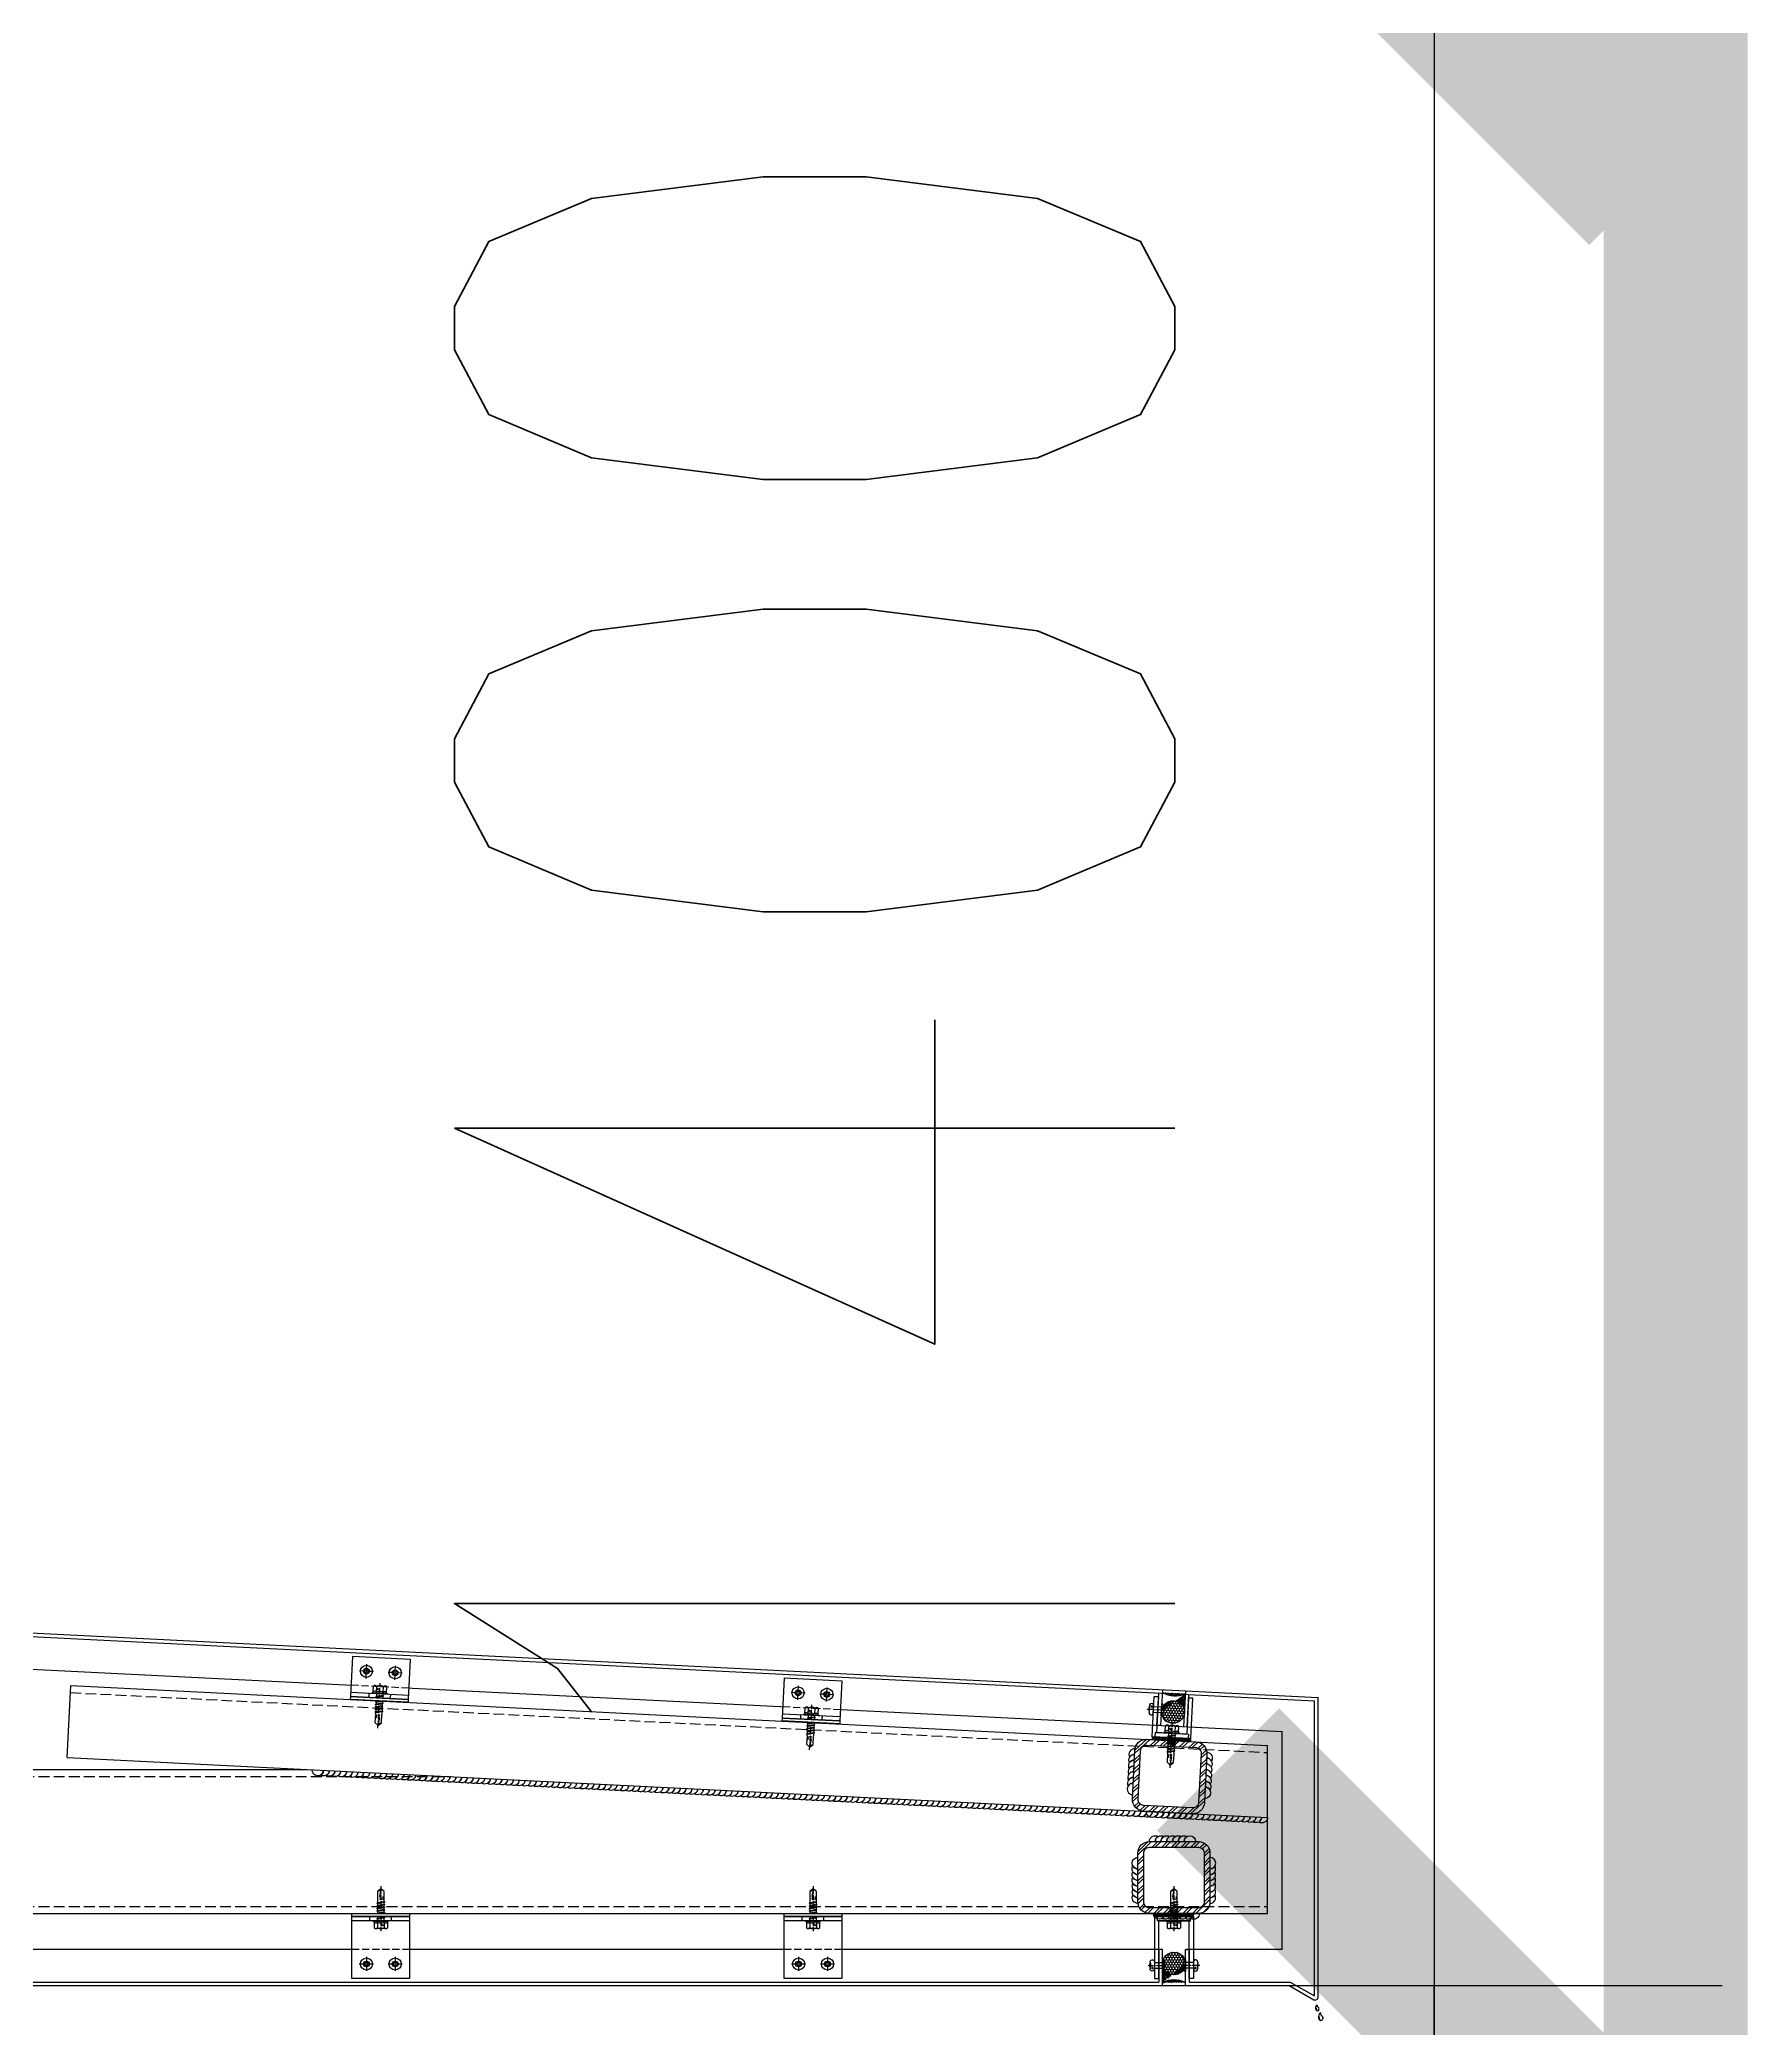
# Model space of a CAD drawing. Extents: x 220580 to 2027826, y -309201 to 71987.
# Drawn here: x 308112 to 309299, y -192977 to -191597 of the extents above; entities that cross this region are included whole.
import ezdxf
from ezdxf.enums import TextEntityAlignment as Align

# ---------------------------------------------------------------- set-up
doc = ezdxf.new("R2010")
doc.units = 0
for name, pattern in [('CENTER', [2, 1.25, -0.25, 0.25, -0.25]), ('DASH', [0.35, 0.25, -0.1]), ('ZN-CENTER', [2, 1.25, -0.25, 0.25, -0.25]), ('ZN-DASH', [0.35, 0.25, -0.1])]:
    doc.linetypes.add(name, pattern=pattern)
for name, color, linetype in [('!ZN1-填充-8', 8, 'Continuous'), ('!ZN3-玻璃幕墙-4', 4, 'Continuous'), ('!ZN3-铝板幕墙-3', 3, 'Continuous'), ('!ZN4-辅助材料-1', 1, 'Continuous'), ('!ZN4-配件-11', 11, 'Continuous'), ('!ZN5-钢材投影-40', 40, 'Continuous'), ('!ZN5-钢材断面-2', 2, 'Continuous'), ('!ZN5-铝材投影-112', 112, 'Continuous'), ('!ZN5-铝材断面-6', 6, 'Continuous'), ('!ZN6-虚线-8', 8, 'ZN-DASH'), ('3索引', 3, 'Continuous'), ('DIM', 173, 'Continuous'), ('Fill', 8, 'Continuous'), ('焊缝', 8, 'Continuous')]:
    doc.layers.add(name, color=color, linetype=linetype)
doc.layers.add('@ZN-型材编号（非打印层）', color=8, linetype='Continuous', plot=False)
doc.styles.add('DHTEXT-1', font='ROMANS.shx', dxfattribs={"width": 0.7, "bigfont": 'CHINESE.shx'})
doc.dimstyles.new('ZN200', dxfattribs={"dimscale": 200, "dimtxt": 2.5, "dimasz": 1.5, "dimexe": 1, "dimexo": 2, "dimgap": 0.9, "dimtad": 1, "dimdec": 0, "dimdsep": 46, "dimtxsty": 'DHTEXT-1', "dimblk": 'ARCHTICK', "dimcen": 2.5, "dimclrd": 173, "dimclre": 173, "dimclrt": 7, "dimazin": 2, "dimtfac": 1, "dimtdec": 0, "dimtix": 1, "dimtmove": 2, "dimatfit": 3, "dimfxl": 0, "dimtolj": 1, "dimtzin": 0, "dimarcsym": 0})
doc.dimstyles.new('ZN3', dxfattribs={"dimscale": 3, "dimtxt": 2.5, "dimasz": 1.5, "dimexe": 1, "dimexo": 2, "dimgap": 0.9, "dimtad": 1, "dimdec": 0, "dimdsep": 46, "dimtxsty": 'DHTEXT-1', "dimblk": 'ARCHTICK', "dimcen": 2.5, "dimclrd": 173, "dimclre": 173, "dimclrt": 7, "dimazin": 2, "dimtfac": 1, "dimtix": 1, "dimtmove": 2, "dimatfit": 3, "dimfxl": 0, "dimarcsym": 0})
pattern_1 = [(180, (-1731.706, 294.7402), (-3e-16, -2.38125), []), (240, (-1731.706, 294.7402), (2.062223, -1.190625), []), (300, (-1731.706, 294.7402), (2.062223, 1.190625), [])]

# ---------------------------------------------------------------- blocks, each defined once
blk = doc.blocks.new('_ArchTick')
at = {"color": 0, "linetype": 'ByBlock', "const_width": 0.4}
blk.add_lwpolyline([(-0.5, -0.5), (0.5, 0.5)], dxfattribs=at)
blk = doc.blocks.new('*D1245')
at = {"layer": 'Defpoints', "color": 0, "ltscale": 30, "transparency": 16777216}
for p in [(307999.2, -192947.1), (309079.8, -192947.1), (307999.2, -195297.1)]:
    blk.add_point(p, dxfattribs=at)
at = {"layer": 'DIM', "color": 173, "linetype": 'ByBlock', "lineweight": -2, "ltscale": 30, "transparency": 16777216}
for p, q in [((308399.2, -192947.1), (309279.8, -192947.1)), ((309079.8, -195297.1), (309079.8, -192947.1)), ((308399.2, -195297.1), (309279.8, -195297.1))]:
    blk.add_line(p, q, dxfattribs=at)
at = {"layer": 'DIM', "color": 173, "lineweight": -2, "ltscale": 30, "transparency": 16777216, "xscale": 300, "yscale": 300, "zscale": 300}
for p, rotation in [((309079.8, -192947.1), 90), ((309079.8, -195297.1), 270)]:
    blk.add_blockref('_ArchTick', p, dxfattribs=dict(at, rotation=rotation))
at = {"layer": 'DIM', "color": 7, "ltscale": 30, "transparency": 16777216, "insert": (308649.8, -194122.1), "char_height": 500, "attachment_point": 5, "rotation": 90, "style": 'DHTEXT-1'}
blk.add_mtext('2350', dxfattribs=at)
blk = doc.blocks.new('*D1392')
at = {"layer": 'Defpoints', "color": 0, "ltscale": 30, "transparency": 16777216}
for p in [(307999.2, -191547.1), (307999.2, -192947.1), (309079.8, -192947.1)]:
    blk.add_point(p, dxfattribs=at)
at = {"layer": 'DIM', "color": 173, "linetype": 'ByBlock', "lineweight": -2, "ltscale": 30, "transparency": 16777216}
for p, q in [((309079.8, -191547.1), (309079.8, -191247.1)), ((308399.2, -191547.1), (309279.8, -191547.1)), ((309079.8, -191547.1), (309079.8, -192947.1)), ((308399.2, -192947.1), (309279.8, -192947.1)), ((309079.8, -192947.1), (309079.8, -193247.1))]:
    blk.add_line(p, q, dxfattribs=at)
at = {"layer": 'DIM', "color": 173, "lineweight": -2, "ltscale": 30, "transparency": 16777216, "xscale": 300, "yscale": 300, "zscale": 300}
for p, rotation in [((309079.8, -191547.1), 270), ((309079.8, -192947.1), 90)]:
    blk.add_blockref('_ArchTick', p, dxfattribs=dict(at, rotation=rotation))
at = {"layer": 'DIM', "color": 7, "ltscale": 30, "transparency": 16777216, "insert": (308649.8, -192247.1), "char_height": 500, "attachment_point": 5, "rotation": 90, "style": 'DHTEXT-1'}
blk.add_mtext('1400', dxfattribs=at)
blk = doc.blocks.new('*D1393')
at = {"layer": 'Defpoints', "color": 0, "ltscale": 30, "transparency": 16777216}
for p in [(307999.2, -187797.1), (309079.8, -187797.1), (307999.2, -191547.1)]:
    blk.add_point(p, dxfattribs=at)
at = {"layer": 'DIM', "color": 173, "linetype": 'ByBlock', "lineweight": -2, "ltscale": 30, "transparency": 16777216}
for p, q in [((308399.2, -187797.1), (309279.8, -187797.1)), ((309079.8, -191547.1), (309079.8, -187797.1)), ((308399.2, -191547.1), (309279.8, -191547.1))]:
    blk.add_line(p, q, dxfattribs=at)
at = {"layer": 'DIM', "color": 173, "lineweight": -2, "ltscale": 30, "transparency": 16777216, "xscale": 300, "yscale": 300, "zscale": 300}
for p, rotation in [((309079.8, -187797.1), 90), ((309079.8, -191547.1), 270)]:
    blk.add_blockref('_ArchTick', p, dxfattribs=dict(at, rotation=rotation))
at = {"layer": 'DIM', "color": 7, "ltscale": 30, "transparency": 16777216, "insert": (308649.8, -189672.1), "char_height": 500, "attachment_point": 5, "rotation": 90, "style": 'DHTEXT-1'}
blk.add_mtext('3750', dxfattribs=at)
blk = doc.blocks.new('20180416.09092401')
at = {"layer": '!ZN4-辅助材料-1', "color": 145}
for centre, radius, start, end in [((5.1, -9.5), 3.93, 140.0495, 186.0703), ((2.6, -9.9), 1.35, 182.8889, 295.6987), ((2.9, -9.8), 1.25, 155.4041, 236.1311), ((2.2, -7.1), 0.08, 350.823, 137.7216), ((4.1, -7.2), 1.84, 175.7812, 243.5577), ((2.1, -9.9), 1.61, 309.5965, 21.7891), ((2.9, -9.6), 0.8, 21.7891, 60.8756), ((8.2, -15.7), 4.91, 140.0495, 186.0703), ((4.5, -12.6), 0.1, 350.823, 137.7216), ((6.9, -12.8), 2.3, 175.7812, 243.5577), ((5, -16.2), 1.69, 182.8889, 295.6987), ((5.4, -16), 1.56, 155.4041, 236.1311), ((4.5, -16.1), 2.01, 309.5965, 21.7891), ((5.4, -15.7), 1, 21.7891, 60.8756)]:
    blk.add_arc(centre, radius, start, end, dxfattribs=at)
blk = doc.blocks.new('A$Cf3634199')
at = {"layer": '!ZN3-铝板幕墙-3'}
blk.add_lwpolyline([(1, -25), (-5, -25), (-22.1, -34.8, -0.557537), (-25, -33), (-25, -33), (-25, 1.1)], format="xyb", dxfattribs=at)
blk.add_lwpolyline([(1, -22.5), (-5.7, -22.5), (-22.5, -32.1), (-22.5, 1.1)], dxfattribs=at)
at = {"layer": '!ZN5-铝材断面-6'}
blk.add_point((-25, -25), dxfattribs=at)
at = {"layer": '!ZN3-玻璃幕墙-4', "xscale": -1}
blk.add_blockref('20180416.09092401', (-22, -31.3), dxfattribs=at)
blk = doc.blocks.new('方管钢50x4')
at = {"layer": 'Fill'}
h = blk.add_hatch(dxfattribs=at)
h.set_pattern_fill('ANSI32', color=8, scale=0.5, style=0)
h.set_pattern_definition([(45, (-2819.7443, -883.732), (-3.367596, 3.367596), []), (45, (-2817.499, -883.732), (-3.367596, 3.367596), [])])
edge = h.paths.add_edge_path(flags=16)
edge.add_line((-17, 21), (17, 21))
edge.add_arc((17, 17), 4, 0, 90, ccw=False)
edge.add_line((21, 17), (21, -17))
edge.add_arc((17, -17), 4, 270, 360, ccw=False)
edge.add_line((17, -21), (-17, -21))
edge.add_arc((-17, -17), 4, 180, 270, ccw=False)
edge.add_line((-21, -17), (-21, 17))
edge.add_arc((-17, 17), 4, 90, 180, ccw=False)
edge = h.paths.add_edge_path()
edge.add_line((-17, 25), (17, 25))
edge.add_arc((17, 17), 8, 0, 90, ccw=False)
edge.add_line((25, 17), (25, -17))
edge.add_arc((17, -17), 8, 270, 360, ccw=False)
edge.add_line((17, -25), (-17, -25))
edge.add_arc((-17, -17), 8, 180, 270, ccw=False)
edge.add_line((-25, -17), (-25, 17))
edge.add_arc((-17, 17), 8, 90, 180, ccw=False)
for points in [[(-17, 25), (17, 25, -0.414214), (25, 17), (25, -17, -0.414214), (17, -25), (-17, -25, -0.414214), (-25, -17), (-25, 17, -0.414214)], [(-17, 21), (17, 21, -0.414214), (21, 17), (21, -17, -0.414214), (17, -21), (-17, -21, -0.414214), (-21, -17), (-21, 17, -0.414214)]]:
    blk.add_lwpolyline(points, format="xyb", close=True)
at = {"layer": '@ZN-型材编号（非打印层）', "style": 'DHTEXT-1', "width": 0.7}
blk.add_text('50x4', height=2, dxfattribs=at).set_placement((-0.5, -23), align=Align.MIDDLE_CENTER)
blk = doc.blocks.new('*U2003')
at = {"layer": '!ZN5-钢材断面-2'}
blk.add_blockref('方管钢50x4', (0, 0), dxfattribs=at)
blk = doc.blocks.new('铝板16mm胶缝')
at = {"layer": '!ZN1-填充-8'}
h = blk.add_hatch(dxfattribs=at)
h.set_pattern_fill('HONEY', color=256, scale=0.7, angle=-270, style=0)
h.set_pattern_definition([(90, (10097.3199, 185.0233), (-0.9623705, 1.666875), [1.11125, -2.2225]), (210, (10097.3199, 185.0233), (-0.962370845, -1.6668748), [1.11125, -2.2225]), (150, (10097.3199, 185.0233), (-1.924741345, 2e-07), [-2.2225, 1.11125])])
edge = h.paths.add_edge_path()
edge.add_ellipse((-8.5, 14.6), major_axis=(-8, 0), ratio=0.974793, start_angle=0, end_angle=360)
h = blk.add_hatch(dxfattribs=at)
h.set_pattern_fill('ANSI35', color=256, scale=0.5, angle=-270, style=0)
h.set_pattern_definition([(135, (0, 0), (-1.12253, -1.12253), []), (135, (0, 1.1225), (-1.12253, -1.12253), [1.984375, -0.396875, 0, -0.396875])])
edge = h.paths.add_edge_path()
edge.add_line((-0.5, 1.4), (-0.5, 14.6))
edge.add_line((-16.5, 1.4), (-16.5, 14.6))
edge.add_ellipse((-8.5, 14.6), major_axis=(-8, 0), ratio=0.974793, start_angle=0, end_angle=180)
edge.add_arc((-8.5, -14.4), 17.7, 63.1657, 116.8343)
at = {"layer": '!ZN4-辅助材料-1', "ltscale": 0.5}
blk.add_arc((-8.5, -14.4), 17.7, 63.1657, 116.8343, dxfattribs=at)
blk.add_ellipse((-8.5, 14.6), major_axis=(-8, 0), ratio=0.974793, dxfattribs=at)
at = {"layer": 'Defpoints', "ltscale": 0.5}
for p in [(-16.5, -0.6), (-8.5, -0.6), (-0.5, -0.6)]:
    blk.add_point(p, dxfattribs=at)
blk = doc.blocks.new('*U1825')
at = {"color": 0, "linetype": 'CENTER', "ltscale": 3}
blk.add_line((10, 0), (-2.5, 0), dxfattribs=at)
at = {"linetype": 'ByBlock', "lineweight": -2, "ltscale": 10}
for p, q in [((-1.2, -3), (-1.2, 3)), ((0, 4.2), (0, -4.2)), ((5.5, 2), (0, 2)), ((5.5, 2.5), (5.5, -2.5)), ((5.5, -2), (0, -2))]:
    blk.add_line(p, q, dxfattribs=at)
for centre, radius, start, end in [((4.4, 0), 5.96, 160.395, 199.605), ((0, 3), 1.2, 90, 180), ((7, 2.5), 1.5, 348.448, 180), ((16.2, 0), 8, 164.3308, 195.6692), ((6.2, 0), 2.67, 323.2266, 36.7843), ((0, -3), 1.2, 180, 270), ((7, -2.5), 1.5, 180, 11.552)]:
    blk.add_arc(centre, radius, start, end, dxfattribs=at)
at = {"layer": 'Defpoints', "color": 0, "ltscale": 10, "style": 'DHTEXT-1', "width": 0.7}
blk.add_text('D4', height=1, rotation=90, dxfattribs=at).set_placement((7.4, -1.8), align=Align.CENTER)
blk = doc.blocks.new('*U1824')
at = {"color": 0, "linetype": 'ZN-CENTER', "ltscale": 3}
blk.add_line((24, 0), (-7.3, 0), dxfattribs=at)
at = {"ltscale": 10}
for p, q in [((-5.4, -3.5), (-5.4, 3.5)), ((-1, 4.6), (-4.9, 4.6)), ((-1, 2.3), (-4.9, 2.3)), ((-0.6, -5.1), (-0.6, 5.1)), ((-0.2, 5.5), (0, 4.8)), ((0, -4.8), (0, 4.8)), ((0, 2.1), (14.3, 2.1)), ((1.4, 2.7), (2.2, -2.7)), ((3.2, 2.7), (4, -2.7)), ((5, 2.7), (5.8, -2.7)), ((6.8, 2.7), (7.6, -2.7)), ((8.6, 2.7), (9.4, -2.7)), ((10.4, 2.7), (11.2, -2.7)), ((12.2, 2.7), (13, -2.7)), ((-1, -2.3), (-4.9, -2.3)), ((-1, -4.6), (-4.9, -4.6)), ((-0.2, -5.5), (0, -4.8)), ((14.3, -2.1), (0, -2.1))]:
    blk.add_line(p, q, dxfattribs=at)
for points in [[(1.8, -2.1), (1, 2.1), (1.4, 2.7), (1.8, 2.1), (2.6, -2.1), (2.2, -2.7)], [(3.6, -2.1), (2.8, 2.1), (3.2, 2.7), (3.6, 2.1), (4.4, -2.1), (4, -2.7)], [(5.4, -2.1), (4.6, 2.1), (5, 2.7), (5.4, 2.1), (6.2, -2.1), (5.8, -2.7)], [(7.2, -2.1), (6.4, 2.1), (6.8, 2.7), (7.2, 2.1), (8, -2.1), (7.6, -2.7)], [(9, -2.1), (8.2, 2.1), (8.6, 2.7), (9, 2.1), (9.8, -2.1), (9.4, -2.7)], [(10.8, -2.1), (10, 2.1), (10.4, 2.7), (10.8, 2.1), (11.6, -2.1), (11.2, -2.7)], [(12.6, -2.1), (11.8, 2.1), (12.2, 2.7), (12.6, 2.1), (13.4, -2.1), (13, -2.7)]]:
    blk.add_lwpolyline(points, close=True, dxfattribs=at)
for points in [[(14.3, -2.1, -0.414214), (14.4, -2.2), (14.4, -2.3), (20.2, -2.3), (22, -0.3), (22, 0.3), (20.2, 2.3), (14.4, 2.3), (14.4, 2.2, -0.414214), (14.3, 2.1)], [(16.5, -2.3), (16.4, -1.2), (15.8, -1.5, -0.530462), (15, -1.2), (14.8, 0.1, -0.651316), (15.5, 0.5), (16, 0.2), (16.8, 0.7), (22, -0.3, -0.201226), (20.2, 2.3)]]:
    blk.add_lwpolyline(points, format="xyb", dxfattribs=at)
for centre, radius, start, end in [((-3.9, 3.5), 1.58, 133.1736, 226.8264), ((0.1, 0), 5.58, 155.5673, 204.4327), ((0.1, 3.5), 1.58, 133.1736, 226.8264), ((4.1, 0), 5.58, 155.5673, 204.4327), ((7.5, -2.9), 11.3, 132.4922, 138.6064), ((-3.9, -3.5), 1.58, 133.1736, 226.8264), ((0.1, -3.5), 1.58, 133.1736, 226.8264), ((7.5, 2.9), 11.3, 221.3936, 227.5078)]:
    blk.add_arc(centre, radius, start, end, dxfattribs=at)
at = {"layer": 'Defpoints', "color": 0, "ltscale": 10, "style": 'DHTEXT-1', "width": 0.7}
blk.add_text('5.5', height=1, rotation=90, dxfattribs=at).set_placement((-2.5, -0.9), align=Align.CENTER)
blk = doc.blocks.new('*U2097')
at = {"color": 0, "linetype": 'CENTER', "ltscale": 3}
for p, q in [((4.9, 0), (-4.9, 0)), ((0, 4.9), (0, -4.9))]:
    blk.add_line(p, q, dxfattribs=at)
at = {"linetype": 'ByBlock', "ltscale": 10}
for radius in [4.2, 2, 1.23]:
    blk.add_circle((0, 0), radius, dxfattribs=at)
blk = doc.blocks.new('*U1915')
at = {"ltscale": 0.125}
blk.add_wipeout([(-20, -30), (20, -30), (20, -5), (-20, -5)], dxfattribs=at).dxf.layer = '!ZN6-虚线-8'
at = {"layer": '!ZN1-填充-8'}
h = blk.add_hatch(dxfattribs=at)
h.set_pattern_fill('NET3', color=256, scale=0.75, angle=180, style=0)
h.set_pattern_definition(pattern_1)
h.paths.add_polyline_path([(20, 0), (-20, 0), (-20, -2), (20, -2)])
at = {"layer": '!ZN5-铝材投影-112'}
blk.add_lwpolyline([(20, -2), (-20, -2), (-20, -30), (20, -30)], close=True, dxfattribs=at)
at = {"layer": '!ZN6-虚线-8', "color": 8, "linetype": 'ZN-DASH', "ltscale": 20}
blk.add_line((-20, -10), (20, -10), dxfattribs=at)
at = {"layer": '!ZN6-虚线-8', "linetype": 'ZN-DASH', "ltscale": 10}
for p, q in [((-7.5, -5), (-7.5, -2)), ((7.5, -5), (7.5, -2))]:
    blk.add_line(p, q, dxfattribs=at)
at = {"layer": '!ZN4-配件-11', "color": 1, "xscale": -1, "rotation": 270}
for name, p in [('*U1824', (0, -5)), ('*U2097', (-10, -20)), ('*U2097', (10, -20))]:
    blk.add_blockref(name, p, dxfattribs=at)
at = {"ltscale": 0.25}
blk.add_wipeout([(20, 0), (20, -2), (-20, -2), (-20, 0)], dxfattribs=at).dxf.layer = '!ZN4-辅助材料-1'
at = {"layer": '!ZN4-辅助材料-1'}
blk.add_lwpolyline([(20, 0), (-20, 0), (-20, -2), (20, -2)], close=True, dxfattribs=at)
at = {"layer": '!ZN5-铝材投影-112', "ltscale": 0.25}
blk.add_line((-20, -5), (20, -5), dxfattribs=at)
blk = doc.blocks.new('*U1448')
at = {"ltscale": 0.125}
blk.add_wipeout([(-20, -45), (20, -45), (20, -5), (-20, -5)], dxfattribs=at).dxf.layer = '!ZN6-虚线-8'
at = {"layer": '!ZN1-填充-8'}
h = blk.add_hatch(dxfattribs=at)
h.set_pattern_fill('NET3', color=256, scale=0.75, angle=180, style=0)
h.set_pattern_definition(pattern_1)
h.paths.add_polyline_path([(20, 0), (-20, 0), (-20, -2), (20, -2)])
at = {"layer": '!ZN5-铝材投影-112'}
blk.add_lwpolyline([(20, -2), (-20, -2), (-20, -45), (20, -45)], close=True, dxfattribs=at)
at = {"layer": '!ZN6-虚线-8', "linetype": 'ZN-DASH', "ltscale": 10}
for p, q in [((-7.5, -5), (-7.5, -2)), ((7.5, -5), (7.5, -2))]:
    blk.add_line(p, q, dxfattribs=at)
at = {"layer": '!ZN6-虚线-8', "color": 8, "linetype": 'ZN-DASH', "ltscale": 20}
blk.add_line((-20, -25), (20, -25), dxfattribs=at)
at = {"layer": '!ZN4-配件-11', "color": 1, "xscale": -1, "rotation": 270}
for name, p in [('*U1824', (0, -5)), ('*U2097', (-10, -35)), ('*U2097', (10, -35))]:
    blk.add_blockref(name, p, dxfattribs=at)
at = {"ltscale": 0.25}
blk.add_wipeout([(20, 0), (20, -2), (-20, -2), (-20, 0)], dxfattribs=at).dxf.layer = '!ZN4-辅助材料-1'
at = {"layer": '!ZN4-辅助材料-1'}
blk.add_lwpolyline([(20, 0), (-20, 0), (-20, -2), (20, -2)], close=True, dxfattribs=at)
at = {"layer": '!ZN5-铝材投影-112', "ltscale": 0.25}
blk.add_line((-20, -5), (20, -5), dxfattribs=at)
blk = doc.blocks.new('*D1451')
at = {"layer": 'Defpoints', "color": 0, "ltscale": 2000, "transparency": 16777216}
for p in [(307699.2, -192775.4), (308999.2, -192775.4), (308999.2, -193804.4)]:
    blk.add_point(p, dxfattribs=at)
at = {"layer": 'DIM', "color": 173, "linetype": 'ByBlock', "lineweight": -2, "ltscale": 2000, "transparency": 16777216}
for p, q in [((307699.2, -193175.4), (307699.2, -194004.4)), ((308999.2, -193175.4), (308999.2, -194004.4)), ((307699.2, -193804.4), (307399.2, -193804.4)), ((307699.2, -193804.4), (308999.2, -193804.4)), ((308999.2, -193804.4), (309299.2, -193804.4))]:
    blk.add_line(p, q, dxfattribs=at)
at = {"layer": 'DIM', "color": 173, "lineweight": -2, "ltscale": 2000, "transparency": 16777216, "xscale": 300, "yscale": 300, "zscale": 300}
blk.add_blockref('_ArchTick', (307699.2, -193804.4), dxfattribs=at)
at = {"layer": 'DIM', "color": 173, "lineweight": -2, "ltscale": 2000, "transparency": 16777216, "xscale": 300, "yscale": 300, "zscale": 300, "rotation": 180}
blk.add_blockref('_ArchTick', (308999.2, -193804.4), dxfattribs=at)
at = {"layer": 'DIM', "color": 7, "ltscale": 2000, "transparency": 16777216, "insert": (308349.2, -193374.4), "char_height": 500, "attachment_point": 5, "style": 'DHTEXT-1'}
blk.add_mtext('\\A1;1300', dxfattribs=at)

msp = doc.modelspace()

# ---------------------------------------------------------------- hatches: boundary and pattern name
at = {"layer": '!ZN1-填充-8'}
h = msp.add_hatch(dxfattribs=at)
h.set_pattern_fill('NET3', color=256, scale=0.4, angle=537.1376, style=0)
h.set_pattern_definition([(177.1375948, (329839.824, -153775.0936), (-0.063420774, -1.26841547), []), (237.1375948, (329839.824, -153775.0936), (1.066769633, -0.689131736), []), (297.1375948, (329839.824, -153775.0936), (1.130190407, 0.579283734), [])])
h.paths.add_polyline_path([(308884.1, -192774.4), (308884, -192776.4), (308910.9, -192777.7), (308911, -192775.7)])
h = msp.add_hatch(dxfattribs=at)
h.set_pattern_fill('NET3', color=256, scale=0.4, angle=360, style=0)
h.set_pattern_definition([(360, (289930.5848, -232896.1637), (2e-15, 1.27), []), (60, (289930.5848, -232896.1637), (-1.099852263, 0.635), []), (120, (289930.5848, -232896.1637), (-1.099852263, -0.635), [])])
h.paths.add_polyline_path([(308912.7, -192899.1), (308912.7, -192897.1), (308885.7, -192897.1), (308885.7, -192899.1)])

# ---------------------------------------------------------------- linework, layer by layer
at = {"layer": '!ZN3-铝板幕墙-3', "ltscale": 40}
for p, q in [((307999.1, -192699.6), (308996.7, -192749.5)), ((307999.2, -192697.1), (308999.2, -192747.1)), ((307998.6, -192722.1), (308974.2, -192770.9)), ((308996.7, -192921), (308996.7, -192749.5)), ((308999.2, -192921), (308999.2, -192747.1)), ((308974.2, -192922.1), (308974.2, -192770.9))]:
    msp.add_line(p, q, dxfattribs=at)
at = {"layer": '!ZN3-铝板幕墙-3'}
for p, q in [((308891.2, -192741.7), (308889.9, -192766.6)), ((308907.2, -192742.5), (308905.9, -192767.4)), ((308887.4, -192766.5), (308888.6, -192744)), ((308908.4, -192767.6), (308909.5, -192745.1)), ((308889.9, -192766.6), (308887.4, -192766.5)), ((308888.7, -192922.1), (308888.7, -192944.6)), ((308891.2, -192947.1), (308891.2, -192922.1)), ((308907.2, -192947.1), (308907.2, -192922.1)), ((308907.2, -192922.1), (308909.7, -192922.1)), ((308909.7, -192922.1), (308909.7, -192944.6))]:
    msp.add_line(p, q, dxfattribs=at)
at = {"layer": '!ZN3-铝板幕墙-3', "ltscale": 40}
for points in [[(308891.2, -192922.1), (307974.2, -192922.1)], [(308974.2, -192922.1), (308907.2, -192922.1)], [(307974.2, -192944.6), (308888.7, -192944.6)], [(307974.2, -192947.1), (308891.2, -192947.1)], [(308907.2, -192947.1), (308979.2, -192947.1)], [(308909.7, -192944.6), (308979.8, -192944.6)]]:
    msp.add_lwpolyline(points, dxfattribs=at)
at = {"layer": '!ZN4-辅助材料-1', "ltscale": 5}
for points in [[(308884.1, -192774.4), (308884, -192776.4), (308910.9, -192777.7), (308911, -192775.7)], [(308912.7, -192899.1), (308912.7, -192897.1), (308885.7, -192897.1), (308885.7, -192899.1)]]:
    msp.add_lwpolyline(points, close=True, dxfattribs=at)
at = {"layer": '!ZN5-钢材投影-40'}
for p, q in [((308131, -192788.8), (308133.5, -192738.8)), ((308133.5, -192738.8), (308964.2, -192780.4)), ((308964.2, -192830.4), (308964.2, -192780.4)), ((307964.2, -192797.1), (308297.1, -192797.1)), ((308131, -192788.8), (308964.2, -192830.4)), ((308964.2, -192897.1), (308964.2, -192797.1)), ((307964.2, -192897.1), (308964.2, -192897.1))]:
    msp.add_line(p, q, dxfattribs=at)
at = {"layer": '!ZN5-铝材投影-112'}
for points in [[(308909, -192775.6), (308884.1, -192774.4), (308885.4, -192746.4), (308888.4, -192746.5), (308887.2, -192771.5), (308909.2, -192772.6)], [(308886, -192774.5), (308911, -192775.7), (308912.4, -192747.7), (308909.4, -192747.6), (308908.2, -192772.6), (308886.2, -192771.5)], [(308910.7, -192899.1), (308885.7, -192899.1), (308885.7, -192942.1), (308888.7, -192942.1), (308888.7, -192902.1), (308910.7, -192902.1)], [(308887.7, -192899.1), (308912.7, -192899.1), (308912.7, -192942.1), (308909.7, -192942.1), (308909.7, -192902.1), (308887.7, -192902.1)]]:
    msp.add_lwpolyline(points, close=True, dxfattribs=at)
at = {"layer": '!ZN6-虚线-8', "ltscale": 30}
for p, q in [((308133.2, -192743.8), (308963.9, -192785.4)), ((307964.2, -192802.1), (308397.1, -192802.1)), ((307964.2, -192892.1), (308964.2, -192892.1))]:
    msp.add_line(p, q, dxfattribs=at)
at = {"layer": '焊缝', "ltscale": 30}
for points in [[(308872.2, -192782.8, 0.57735), (308868.4, -192788.6, -0.267949), (308872, -192786.7, 0.57735), (308868.2, -192792.6, -0.267949), (308871.8, -192790.7, 0.57735), (308868, -192796.6, -0.267949), (308871.6, -192794.7, 0.57735), (308867.8, -192800.5, -0.267949), (308871.4, -192798.7, 0.57735), (308867.6, -192804.5, -0.267949), (308871.1, -192802.7, 0.57735), (308867.4, -192808.5, -0.267949), (308870.9, -192806.7, 1), (308870.5, -192814.7, 1)], [(308922, -192785.2, -0.57735), (308925.2, -192791.4, 0.267949), (308921.8, -192789.2, -0.57735), (308925, -192795.4, 0.267949), (308921.6, -192793.2, -0.57735), (308924.8, -192799.4, 0.267949), (308921.4, -192797.2, -0.57735), (308924.6, -192803.4, 0.267949), (308921.2, -192801.2, -0.57735), (308924.4, -192807.4, 0.267949), (308921, -192805.2, -0.57735), (308924.2, -192811.4, 0.267949), (308920.8, -192809.2, -1), (308920.5, -192817.2, -1)], [(308911.9, -192827.8, -0.57735), (308905.8, -192831, 0.267949), (308907.9, -192827.6, -0.57735), (308901.8, -192830.8, 0.267949), (308903.9, -192827.4, -0.57735), (308897.8, -192830.6, 0.267949), (308899.9, -192827.2, -0.57735), (308893.8, -192830.4, 0.267949), (308895.9, -192827, -0.57735), (308889.8, -192830.2, 0.267949), (308891.9, -192826.8, -0.57735), (308885.8, -192830, 0.267949), (308887.9, -192826.6, -1), (308880, -192826.2, -1)], [(308882.2, -192847.1, -0.57735), (308888.2, -192843.6, 0.267949), (308886.2, -192847.1, -0.57735), (308892.2, -192843.6, 0.267949), (308890.2, -192847.1, -0.57735), (308896.2, -192843.6, 0.267949), (308894.2, -192847.1, -0.57735), (308900.2, -192843.6, 0.267949), (308898.2, -192847.1, -0.57735), (308904.2, -192843.6, 0.267949), (308902.2, -192847.1, -0.57735), (308908.2, -192843.6, 0.267949), (308906.2, -192847.1, -1), (308914.2, -192847.1, -1)], [(308874.2, -192890.1, -0.57735), (308870.8, -192884.1, 0.267949), (308874.2, -192886.1, -0.57735), (308870.8, -192880.1, 0.267949), (308874.2, -192882.1, -0.57735), (308870.8, -192876.1, 0.267949), (308874.2, -192878.1, -0.57735), (308870.7, -192872.1, 0.267949), (308874.2, -192874.1, -0.57735), (308870.7, -192868.1, 0.267949), (308874.2, -192870.1, -0.57735), (308870.7, -192864.1, 0.267949), (308874.2, -192866.1, -1), (308874.2, -192858.1, -1)], [(308924.1, -192890.1, 0.57735), (308927.6, -192884.1, -0.267949), (308924.1, -192886.1, 0.57735), (308927.6, -192880.1, -0.267949), (308924.1, -192882.1, 0.57735), (308927.6, -192876.1, -0.267949), (308924.1, -192878.1, 0.57735), (308927.6, -192872.1, -0.267949), (308924.1, -192874.1, 0.57735), (308927.6, -192868.1, -0.267949), (308924.2, -192870.1, 0.57735), (308927.6, -192864.1, -0.267949), (308924.2, -192866.1, 1), (308924.2, -192858.1, 1)], [(308916.9, -192897, -0.57735), (308910.9, -192900.5, 0.267949), (308912.9, -192897, -0.57735), (308906.9, -192900.5, 0.267949), (308908.9, -192897, -0.57735), (308902.9, -192900.5, 0.267949), (308904.9, -192897.1, -0.57735), (308898.9, -192900.5, 0.267949), (308900.9, -192897.1, -0.57735), (308894.9, -192900.5, 0.267949), (308896.9, -192897.1, -0.57735), (308890.9, -192900.5, 0.267949), (308892.9, -192897.1, -1), (308884.9, -192897.1, -1)]]:
    msp.add_lwpolyline(points, format="xyb", dxfattribs=at)
at = {"layer": '焊缝', "ltscale": 2000}
msp.add_lwpolyline([(308964.2, -192830.4, -0.57735), (308958, -192833.6, 0.267949), (308960.2, -192830.2, -0.57735), (308954, -192833.4, 0.267949), (308956.2, -192830, -0.57735), (308950, -192833.2, 0.267949), (308952.2, -192829.8, -0.57735), (308946, -192833, 0.267949), (308948.2, -192829.6, -0.57735), (308942, -192832.8, 0.267949), (308944.2, -192829.4, -0.57735), (308938, -192832.6, 0.267949), (308940.2, -192829.2, -0.57735), (308934, -192832.4, 0.267949), (308936.2, -192829, -0.57735), (308930.1, -192832.2, 0.267949), (308932.2, -192828.8, -0.57735), (308926.1, -192832, 0.267949), (308928.2, -192828.6, -0.57735), (308922.1, -192831.8, 0.267949), (308924.2, -192828.4, -0.57735), (308918.1, -192831.6, 0.267949), (308920.2, -192828.2, -0.57735), (308914.1, -192831.4, 0.267949), (308916.2, -192828, -0.57735), (308910.1, -192831.2, 0.267949), (308912.2, -192827.8, -0.57735), (308906.1, -192831, 0.267949), (308908.3, -192827.6, -0.57735), (308902.1, -192830.8, 0.267949), (308904.3, -192827.4, -0.57735), (308898.1, -192830.6, 0.267949), (308900.3, -192827.2, -0.57735), (308894.1, -192830.4, 0.267949), (308896.3, -192827, -0.57735), (308890.1, -192830.2, 0.267949), (308892.3, -192826.8, -0.57735), (308886.1, -192830, 0.267949), (308888.3, -192826.6, -0.57735), (308882.1, -192829.8, 0.267949), (308884.3, -192826.4, -0.57735), (308878.1, -192829.6, 0.267949), (308880.3, -192826.2, -0.57735), (308874.1, -192829.4, 0.267949), (308876.3, -192826, -0.57735), (308870.1, -192829.2, 0.267949), (308872.3, -192825.8, -0.57735), (308866.1, -192829, 0.267949), (308868.3, -192825.6, -0.57735), (308862.1, -192828.8, 0.267949), (308864.3, -192825.4, -0.57735), (308858.1, -192828.6, 0.267949), (308860.3, -192825.2, -0.57735), (308854.1, -192828.4, 0.267949), (308856.3, -192825, -0.57735), (308850.2, -192828.2, 0.267949), (308852.3, -192824.8, -0.57735), (308846.2, -192828, 0.267949), (308848.3, -192824.6, -0.57735), (308842.2, -192827.8, 0.267949), (308844.3, -192824.4, -0.57735), (308838.2, -192827.6, 0.267949), (308840.3, -192824.2, -0.57735), (308834.2, -192827.4, 0.267949), (308836.3, -192824, -0.57735), (308830.2, -192827.2, 0.267949), (308832.3, -192823.8, -0.57735), (308826.2, -192827, 0.267949), (308828.4, -192823.6, -0.57735), (308822.2, -192826.8, 0.267949), (308824.4, -192823.4, -0.57735), (308818.2, -192826.6, 0.267949), (308820.4, -192823.2, -0.57735), (308814.2, -192826.4, 0.267949), (308816.4, -192823, -0.57735), (308810.2, -192826.2, 0.267949), (308812.4, -192822.8, -0.57735), (308806.2, -192826, 0.267949), (308808.4, -192822.6, -0.57735), (308802.2, -192825.8, 0.267949), (308804.4, -192822.4, -0.57735), (308798.2, -192825.6, 0.267949), (308800.4, -192822.2, -0.57735), (308794.2, -192825.4, 0.267949), (308796.4, -192822, -0.57735), (308790.2, -192825.2, 0.267949), (308792.4, -192821.8, -0.57735), (308786.2, -192825, 0.267949), (308788.4, -192821.6, -0.57735), (308782.2, -192824.8, 0.267949), (308784.4, -192821.4, -0.57735), (308778.2, -192824.6, 0.267949), (308780.4, -192821.2, -0.57735), (308774.2, -192824.4, 0.267949), (308776.4, -192821, -0.57735), (308770.3, -192824.2, 0.267949), (308772.4, -192820.8, -0.57735), (308766.3, -192824, 0.267949), (308768.4, -192820.6, -0.57735), (308762.3, -192823.8, 0.267949), (308764.4, -192820.4, -0.57735), (308758.3, -192823.6, 0.267949), (308760.4, -192820.2, -0.57735), (308754.3, -192823.4, 0.267949), (308756.4, -192820, -0.57735), (308750.3, -192823.2, 0.267949), (308752.4, -192819.8, -0.57735), (308746.3, -192823, 0.267949), (308748.5, -192819.6, -0.57735), (308742.3, -192822.8, 0.267949), (308744.5, -192819.4, -0.57735), (308738.3, -192822.6, 0.267949), (308740.5, -192819.2, -0.57735), (308734.3, -192822.4, 0.267949), (308736.5, -192819, -0.57735), (308730.3, -192822.2, 0.267949), (308732.5, -192818.8, -0.57735), (308726.3, -192822, 0.267949), (308728.5, -192818.6, -0.57735), (308722.3, -192821.8, 0.267949), (308724.5, -192818.4, -0.57735), (308718.3, -192821.6, 0.267949), (308720.5, -192818.2, -0.57735), (308714.3, -192821.4, 0.267949), (308716.5, -192818, -0.57735), (308710.3, -192821.2, 0.267949), (308712.5, -192817.8, -0.57735), (308706.3, -192821, 0.267949), (308708.5, -192817.6, -0.57735), (308702.3, -192820.8, 0.267949), (308704.5, -192817.4, -0.57735), (308698.3, -192820.6, 0.267949), (308700.5, -192817.2, -0.57735), (308694.3, -192820.4, 0.267949), (308696.5, -192817, -0.57735), (308690.4, -192820.2, 0.267949), (308692.5, -192816.8, -0.57735), (308686.4, -192820, 0.267949), (308688.5, -192816.6, -0.57735), (308682.4, -192819.8, 0.267949), (308684.5, -192816.4, -0.57735), (308678.4, -192819.6, 0.267949), (308680.5, -192816.2, -0.57735), (308674.4, -192819.4, 0.267949), (308676.5, -192816, -0.57735), (308670.4, -192819.2, 0.267949), (308672.5, -192815.8, -0.57735), (308666.4, -192819, 0.267949), (308668.6, -192815.6, -0.57735), (308662.4, -192818.8, 0.267949), (308664.6, -192815.4, -0.57735), (308658.4, -192818.6, 0.267949), (308660.6, -192815.2, -0.57735), (308654.4, -192818.4, 0.267949), (308656.6, -192815, -0.57735), (308650.4, -192818.2, 0.267949), (308652.6, -192814.9, -0.57735), (308646.4, -192818, 0.267949), (308648.6, -192814.7, -0.57735), (308642.4, -192817.8, 0.267949), (308644.6, -192814.5, -0.57735), (308638.4, -192817.6, 0.267949), (308640.6, -192814.3, -0.57735), (308634.4, -192817.4, 0.267949), (308636.6, -192814.1, -0.57735), (308630.4, -192817.2, 0.267949), (308632.6, -192813.9, -0.57735), (308626.4, -192817, 0.267949), (308628.6, -192813.7, -0.57735), (308622.4, -192816.8, 0.267949), (308624.6, -192813.5, -0.57735), (308618.4, -192816.6, 0.267949), (308620.6, -192813.3, -0.57735), (308614.4, -192816.4, 0.267949), (308616.6, -192813.1, -0.57735), (308610.5, -192816.2, 0.267949), (308612.6, -192812.9, -0.57735), (308606.5, -192816, 0.267949), (308608.6, -192812.7, -0.57735), (308602.5, -192815.8, 0.267949), (308604.6, -192812.5, -0.57735), (308598.5, -192815.6, 0.267949), (308600.6, -192812.3, -0.57735), (308594.5, -192815.4, 0.267949), (308596.6, -192812.1, -0.57735), (308590.5, -192815.2, 0.267949), (308592.6, -192811.9, -0.57735), (308586.5, -192815, 0.267949), (308588.7, -192811.7, -0.57735), (308582.5, -192814.8, 0.267949), (308584.7, -192811.5, -0.57735), (308578.5, -192814.6, 0.267949), (308580.7, -192811.3, -0.57735), (308574.5, -192814.4, 0.267949), (308576.7, -192811.1, -0.57735), (308570.5, -192814.2, 0.267949), (308572.7, -192810.9, -0.57735), (308566.5, -192814, 0.267949), (308568.7, -192810.7, -0.57735), (308562.5, -192813.8, 0.267949), (308564.7, -192810.5, -0.57735), (308558.5, -192813.6, 0.267949), (308560.7, -192810.3, -0.57735), (308554.5, -192813.4, 0.267949), (308556.7, -192810.1, -0.57735), (308550.5, -192813.2, 0.267949), (308552.7, -192809.9, -0.57735), (308546.5, -192813, 0.267949), (308548.7, -192809.7, -0.57735), (308542.5, -192812.8, 0.267949), (308544.7, -192809.5, -0.57735), (308538.5, -192812.6, 0.267949), (308540.7, -192809.3, -0.57735), (308534.5, -192812.4, 0.267949), (308536.7, -192809.1, -0.57735), (308530.6, -192812.2, 0.267949), (308532.7, -192808.9, -0.57735), (308526.6, -192812, 0.267949), (308528.7, -192808.7, -0.57735), (308522.6, -192811.8, 0.267949), (308524.7, -192808.5, -0.57735), (308518.6, -192811.6, 0.267949), (308520.7, -192808.3, -0.57735), (308514.6, -192811.4, 0.267949), (308516.7, -192808.1, -0.57735), (308510.6, -192811.2, 0.267949), (308512.7, -192807.9, -0.57735), (308506.6, -192811, 0.267949), (308508.8, -192807.7, -0.57735), (308502.6, -192810.8, 0.267949), (308504.8, -192807.5, -0.57735), (308498.6, -192810.6, 0.267949), (308500.8, -192807.3, -0.57735), (308494.6, -192810.4, 0.267949), (308496.8, -192807.1, -0.57735), (308490.6, -192810.2, 0.267949), (308492.8, -192806.9, -0.57735), (308486.6, -192810, 0.267949), (308488.8, -192806.7, -0.57735), (308482.6, -192809.8, 0.267949), (308484.8, -192806.5, -0.57735), (308478.6, -192809.6, 0.267949), (308480.8, -192806.3, -0.57735), (308474.6, -192809.4, 0.267949), (308476.8, -192806.1, -0.57735), (308470.6, -192809.2, 0.267949), (308472.8, -192805.9, -0.57735), (308466.6, -192809, 0.267949), (308468.8, -192805.7, -0.57735), (308462.6, -192808.8, 0.267949), (308464.8, -192805.5, -0.57735), (308458.6, -192808.6, 0.267949), (308460.8, -192805.3, -0.57735), (308454.6, -192808.4, 0.267949), (308456.8, -192805.1, -0.57735), (308450.7, -192808.2, 0.267949), (308452.8, -192804.9, -0.57735), (308446.7, -192808, 0.267949), (308448.8, -192804.7, -0.57735), (308442.7, -192807.8, 0.267949), (308444.8, -192804.5, -0.57735), (308438.7, -192807.6, 0.267949), (308440.8, -192804.3, -0.57735), (308434.7, -192807.4, 0.267949), (308436.8, -192804.1, -0.57735), (308430.7, -192807.2, 0.267949), (308432.8, -192803.9, -0.57735), (308426.7, -192807, 0.267949), (308428.9, -192803.7, -0.57735), (308422.7, -192806.8, 0.267949), (308424.9, -192803.5, -0.57735), (308418.7, -192806.6, 0.267949), (308420.9, -192803.3, -0.57735), (308414.7, -192806.4, 0.267949), (308416.9, -192803.1, -0.57735), (308410.7, -192806.2, 0.267949), (308412.9, -192802.9, -0.57735), (308406.7, -192806, 0.267949), (308408.9, -192802.7, -0.57735), (308402.7, -192805.8, 0.267949), (308404.9, -192802.5, -0.57735), (308398.7, -192805.6, 0.267949), (308400.9, -192802.3, -0.57735), (308394.7, -192805.4, 0.267949), (308396.9, -192802.1, -0.57735), (308390.7, -192805.2, 0.267949), (308392.9, -192801.9, -0.57735), (308386.7, -192805, 0.267949), (308388.9, -192801.7, -0.57735), (308382.7, -192804.8, 0.267949), (308384.9, -192801.5, -0.57735), (308378.7, -192804.6, 0.267949), (308380.9, -192801.3, -0.57735), (308374.7, -192804.4, 0.267949), (308376.9, -192801.1, -0.57735), (308370.8, -192804.2, 0.267949), (308372.9, -192800.9, -0.57735), (308366.8, -192804, 0.267949), (308368.9, -192800.7, -0.57735), (308362.8, -192803.8, 0.267949), (308364.9, -192800.5, -0.57735), (308358.8, -192803.6, 0.267949), (308360.9, -192800.3, -0.57735), (308354.8, -192803.4, 0.267949), (308356.9, -192800.1, -0.57735), (308350.8, -192803.2, 0.267949), (308352.9, -192799.9, -0.57735), (308346.8, -192803, 0.267949), (308349, -192799.7, -0.57735), (308342.8, -192802.8, 0.267949), (308345, -192799.5, -0.57735), (308338.8, -192802.6, 0.267949), (308341, -192799.3, -0.57735), (308334.8, -192802.4, 0.267949), (308337, -192799.1, -0.57735), (308330.8, -192802.2, 0.267949), (308333, -192798.9, -0.57735), (308326.8, -192802, 0.267949), (308329, -192798.7, -0.57735), (308322.8, -192801.8, 0.267949), (308325, -192798.5, -0.57735), (308318.8, -192801.6, 0.267949), (308321, -192798.3, -0.57735), (308314.8, -192801.4, 0.267949), (308317, -192798.1, -0.57735), (308310.8, -192801.2, 0.267949), (308313, -192797.9, -0.57735), (308306.8, -192801, 0.267949), (308309, -192797.7, -1), (308301, -192797.3, -1)], format="xyb", dxfattribs=at)

# ---------------------------------------------------------------- block references
at = {"layer": '!ZN3-铝板幕墙-3', "ltscale": 1000, "xscale": -1}
msp.add_blockref('A$Cf3634199', (308974.2, -192922.1), dxfattribs=at)
at = {"layer": '!ZN4-辅助材料-1', "rotation": 177.1375947738585}
msp.add_blockref('铝板16mm胶缝', (308890.7, -192742.3), dxfattribs=at)
at = {"layer": '!ZN4-辅助材料-1'}
msp.add_blockref('铝板16mm胶缝', (308907.7, -192946.4), dxfattribs=at)
at = {"layer": '!ZN4-配件-11', "color": 1}
for name, p, rotation in [('*U1825', (308890.5, -192755.7), 177.1375947738585), ('*U1824', (308897.7, -192772), 267.1375947738584), ('*U1824', (308899.2, -192902.1), 89.99999999999997)]:
    msp.add_blockref(name, p, dxfattribs=dict(at, rotation=rotation))
at = {"layer": '!ZN4-配件-11', "rotation": 177.1375969648522}
msp.add_blockref('*U2003', (308896.2, -192802), dxfattribs=at)
at = {"layer": '!ZN4-配件-11'}
msp.add_blockref('*U2003', (308899.2, -192872.1), dxfattribs=at)
at = {"layer": '!ZN4-配件-11', "color": 1, "xscale": -1}
msp.add_blockref('*U1825', (308891.2, -192933.1), dxfattribs=at)
at = {"layer": '!ZN4-配件-11', "color": 1}
msp.add_blockref('*U1825', (308907.2, -192933.1), dxfattribs=at)

# ---------------------------------------------------------------- dimensions: what is measured, and where the dimension line sits
at = {"layer": 'DIM', "ltscale": 30}
for p1, p2, distance, picture, middle in [((307999.2, -191547.1), (307999.2, -187797.1), -1080.6, '*D1393', (308649.8, -189672.1)), ((307999.2, -191547.1), (307999.2, -192947.1), 1080.6, '*D1392', (308649.8, -192247.1)), ((307999.2, -195297.1), (307999.2, -192947.1), -1080.6, '*D1245', (308649.8, -194122.1))]:
    dim = msp.add_aligned_dim(p1=p1, p2=p2, distance=distance, dimstyle='ZN3', override={"dimscale": 200}, dxfattribs=at)
    dim.commit()
    dim.dimension.update_dxf_attribs({"geometry": picture, "text_midpoint": middle})

# ---------------------------------------------------------------- next in the draw order: block references
at = {"xscale": -1, "rotation": 177.1375947739034}
for p in [(308347.7, -192749.5), (308647.3, -192764.5)]:
    msp.add_blockref('*U1915', p, dxfattribs=at)
at = {"xscale": -1}
for p in [(308348.7, -192897.1), (308648.7, -192897.1)]:
    msp.add_blockref('*U1448', p, dxfattribs=at)

# ---------------------------------------------------------------- next in the draw order: linework, layer by layer
at = {"layer": '3索引', "linetype": 'DASH', "ltscale": 1000, "const_width": 100}
msp.add_lwpolyline([(307169.2, -191315.5), (309047.5, -191315.5, -0.414214), (309247.5, -191515.5), (309247.5, -193456.4, -0.414214), (309047.5, -193656.4), (307169.2, -193656.4, -0.414214), (306969.2, -193456.4), (306969.2, -191515.5, -0.414214)], format="xyb", close=True, dxfattribs=at)

# ---------------------------------------------------------------- next in the draw order: dimensions: what is measured, and where the dimension line sits
at = {"layer": 'DIM', "ltscale": 2000}
dim = msp.add_linear_dim(base=(308999.2, -193804.4), p1=(307699.2, -192775.4), p2=(308999.2, -192775.4), dimstyle='ZN200', dxfattribs=at)
dim.commit()
dim.dimension.update_dxf_attribs({"geometry": '*D1451', "text_midpoint": (308349.2, -193374.4)})

doc.saveas('drawing.dxf')
